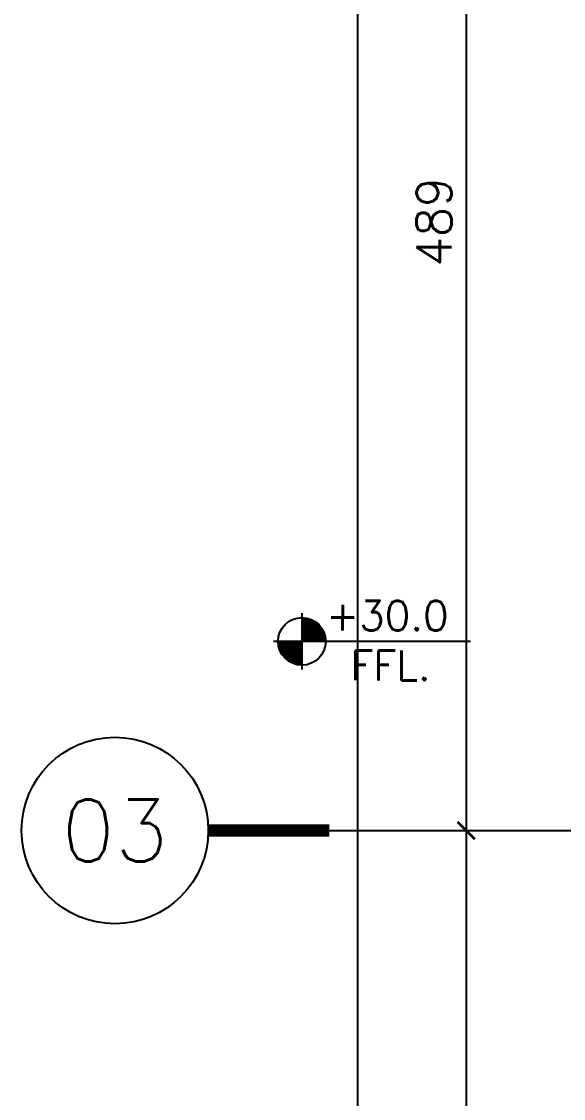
# Model space of a CAD drawing. Header units: centimetres. Extents: x -2093 to 2270, y -504 to 3084.
# Drawn here: x -2093.4 to -1875.7, y 2033.2 to 2466.2 of the extents above; entities that cross this region are included whole.
import ezdxf
from ezdxf.enums import TextEntityAlignment as Align

# ---------------------------------------------------------------- set-up
doc = ezdxf.new("R2010")
doc.units = ezdxf.units.CM
doc.header["$LTSCALE"] = 100
doc.header["$MEASUREMENT"] = 0
doc.linetypes.add('GRID$0$GRID$0$XREF GRID$0$GRIDS$0$CENTER', pattern=[2, 1.25, -0.25, 0.25, -0.25])
for name, color, linetype in [('GRID$0$DIM IN', 1, 'Continuous'), ('GRID$0$XREF GRID', 11, 'GRID$0$GRID$0$XREF GRID$0$GRIDS$0$CENTER'), ('LVL', 2, 'Continuous'), ('WALL-01', 7, 'Continuous')]:
    doc.layers.add(name, color=color, linetype=linetype)
doc.styles.add('02-Ground$0$ATTRIBUTE', font='ROMANS.shx')
doc.styles.add('GRID$0$GRID$0$XREF GRID$0$GRIDS$0$18', font='romans.shx', dxfattribs={"width": 0.85, "height": 15})
doc.styles.add('GRID$0$ROMANS', font='romans')
doc.styles.add('GRIDS$0$20', font='romans.shx')
doc.dimstyles.new('GRID$0$AS-17-100', dxfattribs={"dimtxt": 14, "dimasz": 7, "dimexe": 10, "dimexo": 25, "dimgap": 6, "dimtad": 1, "dimtoh": 1, "dimdec": 0, "dimdsep": 46, "dimtxsty": 'GRID$0$ROMANS', "dimblk1": 'GRID$0$_ARCHTICK', "dimblk2": 'GRID$0$_ARCHTICK', "dimsah": 1, "dimcen": 25, "dimdle": 10, "dimclrd": 1, "dimclre": 1, "dimclrt": 2, "dimadec": 0, "dimazin": 0, "dimtfac": 1, "dimtdec": 0, "dimtofl": 0, "dimtmove": 2, "dimatfit": 3, "dimldrblk": 'GRID$0$_ARCHTICK', "dimfxl": 1, "dimtolj": 1, "dimtzin": 0, "dimarcsym": 0})

# ---------------------------------------------------------------- blocks, each defined once
blk = doc.blocks.new('GRID$0$_ARCHTICK')
at = {"color": 0, "linetype": 'ByBlock', "const_width": 0.15}
blk.add_lwpolyline([(-0.5, -0.5), (0.5, 0.5)], dxfattribs=at)
blk = doc.blocks.new('*D425')
at = {"layer": 'Defpoints', "color": 0, "transparency": 16777216}
for p in [(-1887.83, 2630.32), (-1934.4, 2140.98), (-1914.76, 2140.98)]:
    blk.add_point(p, dxfattribs=at)
at = {"layer": 'GRID$0$DIM IN', "color": 1, "lineweight": -2, "transparency": 16777216}
for p, q in [((-1914.76, 2640.32), (-1914.76, 2130.98)), ((-1912.83, 2630.32), (-1924.76, 2630.32)), ((-1909.4, 2140.98), (-1904.76, 2140.98))]:
    blk.add_line(p, q, dxfattribs=at)
at = {"layer": 'GRID$0$DIM IN', "color": 1, "lineweight": -2, "transparency": 16777216, "xscale": 7, "yscale": 7, "zscale": 7}
for p, rotation in [((-1914.76, 2630.32), 90), ((-1914.76, 2140.98), 270)]:
    blk.add_blockref('GRID$0$_ARCHTICK', p, dxfattribs=dict(at, rotation=rotation))
at = {"layer": 'GRID$0$DIM IN', "color": 2, "transparency": 16777216, "insert": (-1927.76, 2385.65), "char_height": 14, "attachment_point": 5, "rotation": 90, "style": 'GRID$0$ROMANS'}
blk.add_mtext('\\A1;489', dxfattribs=at)
blk = doc.blocks.new('*D426')
at = {"layer": 'Defpoints', "color": 0, "transparency": 16777216}
for p in [(-1934.4, 2140.98), (-1934.4, 1438), (-1914.76, 1438)]:
    blk.add_point(p, dxfattribs=at)
at = {"layer": 'GRID$0$DIM IN', "color": 1, "lineweight": -2, "transparency": 16777216}
for p, q in [((-1914.76, 2150.98), (-1914.76, 1428)), ((-1909.4, 2140.98), (-1904.76, 2140.98)), ((-1909.4, 1438), (-1904.76, 1438))]:
    blk.add_line(p, q, dxfattribs=at)
at = {"layer": 'GRID$0$DIM IN', "color": 1, "lineweight": -2, "transparency": 16777216, "xscale": 7, "yscale": 7, "zscale": 7}
for p, rotation in [((-1914.76, 2140.98), 90), ((-1914.76, 1438), 270)]:
    blk.add_blockref('GRID$0$_ARCHTICK', p, dxfattribs=dict(at, rotation=rotation))
at = {"layer": 'GRID$0$DIM IN', "color": 2, "transparency": 16777216, "insert": (-1927.76, 1789.49), "char_height": 14, "attachment_point": 5, "rotation": 90, "style": 'GRID$0$ROMANS'}
blk.add_mtext('\\A1;703', dxfattribs=at)
blk = doc.blocks.new('*D428')
at = {"layer": 'Defpoints', "color": 0, "transparency": 16777216}
for p in [(-1992.02, 2696.16), (-1958.3, 2696.16), (-1992.02, 815.5)]:
    blk.add_point(p, dxfattribs=at)
at = {"layer": 'GRID$0$DIM IN', "color": 1, "lineweight": -2, "transparency": 16777216}
for p, q in [((-1958.3, 805.5), (-1958.3, 2706.16)), ((-1967.02, 2696.16), (-1948.3, 2696.16)), ((-1967.02, 815.5), (-1948.3, 815.5))]:
    blk.add_line(p, q, dxfattribs=at)
at = {"layer": 'GRID$0$DIM IN', "color": 1, "lineweight": -2, "transparency": 16777216, "xscale": 7, "yscale": 7, "zscale": 7}
for p, rotation in [((-1958.3, 2696.16), 90), ((-1958.3, 815.5), 270)]:
    blk.add_blockref('GRID$0$_ARCHTICK', p, dxfattribs=dict(at, rotation=rotation))
at = {"layer": 'GRID$0$DIM IN', "color": 2, "transparency": 16777216, "insert": (-1971.3, 1755.83), "char_height": 14, "attachment_point": 5, "rotation": 90, "style": 'GRID$0$ROMANS'}
blk.add_mtext('\\A1;1881', dxfattribs=at)
blk = doc.blocks.new('02-Ground$0$A$C4F2068BA')
for p, q in [((0.4, 0.6374), (0.4, 0.1626)), ((1.8156, 0.4), (0.1626, 0.4))]:
    blk.add_line(p, q)
at = {"color": 8, "const_width": 0.2}
for points in [[(0.4, 0.5, -0.414214), (0.5, 0.4, -0.414214)], [(0.4, 0.3, -0.414214), (0.3, 0.4, -0.414214)]]:
    blk.add_lwpolyline(points, format="xyb", dxfattribs=at)
blk.add_circle((0.4, 0.4), 0.2)
blk = doc.blocks.new('02-Ground$0$123')
at = {"ltscale": 0.1}
blk.add_blockref('02-Ground$0$A$C4F2068BA', (-0.4, -0.4), dxfattribs=at)
blk = doc.blocks.new('02-Ground$0$LEVEL- PLAN')
at = {"layer": 'LVL', "ltscale": 0.1}
blk.add_blockref('02-Ground$0$123', (0, 0), dxfattribs=at)
at = {"layer": 'LVL', "ltscale": 0.1, "style": '02-Ground$0$ATTRIBUTE', "width": 0.8, "flags": 4}
blk.add_attdef('%%P0.00', (0.2028, 0.0926), '', height=0.25, dxfattribs=at)
blk.add_attdef('LVL', text='', height=0.25, dxfattribs=at).set_placement((0.7451, -0.3271), align=Align.CENTER)
blk = doc.blocks.new('GRID')
at = {"layer": 'GRID$0$XREF GRID'}
blk.add_line((-1969.8, 2140.98), (-230.24, 2140.98), dxfattribs=at)
at = {"layer": 'GRID$0$XREF GRID', "color": 3, "linetype": 'Continuous', "const_width": 5}
blk.add_lwpolyline([(-1969.8, 2140.98), (-2018.36, 2140.98)], dxfattribs=at)
at = {"layer": 'GRID$0$XREF GRID', "color": 3, "linetype": 'Continuous'}
blk.add_circle((-2055.86, 2140.98), 37.5, dxfattribs=at)
at = {"layer": 'GRID$0$XREF GRID', "color": 4, "linetype": 'Continuous', "style": 'GRID$0$GRID$0$XREF GRID$0$GRIDS$0$18'}
blk.add_text('03', height=25, dxfattribs=at).set_placement((-2055.86, 2140.98), align=Align.MIDDLE)
at = {"layer": 'GRID$0$DIM IN'}
for base, p1, p2, picture, middle in [((-1958.3, 2696.16), (-1992.02, 815.5), (-1992.02, 2696.16), '*D428', (-1971.3, 1755.83)), ((-1914.76, 2140.98), (-1887.83, 2630.32), (-1934.4, 2140.98), '*D425', (-1927.76, 2385.65)), ((-1914.76, 1438), (-1934.4, 2140.98), (-1934.4, 1438), '*D426', (-1927.76, 1789.49))]:
    dim = blk.add_linear_dim(base=base, p1=p1, p2=p2, angle=90, dimstyle='GRID$0$AS-17-100', dxfattribs=at)
    dim.commit()
    dim.dimension.update_dxf_attribs({"geometry": picture, "text_midpoint": middle})

msp = doc.modelspace()

# ---------------------------------------------------------------- block references
at = {"layer": 'LVL'}
ref = msp.add_blockref('02-Ground$0$LEVEL- PLAN', (-1980.77, 2217.01), dxfattribs=dict(at, xscale=47.80922768457422, yscale=47.80922768457422, zscale=47.80922768457422, rotation=359.9470003599919))
ref.add_attrib('%%P0.00', '+30.0', (-1971.07, 2221.43), dxfattribs={"layer": '0', "ltscale": 0.1, "height": 11.952, "rotation": 359.947, "style": 'GRIDS$0$20'})
ref.add_attrib('LVL', 'FFL.', dxfattribs={"layer": '0', "ltscale": 0.1, "height": 11.952, "rotation": 359.947, "style": 'GRIDS$0$20'}).set_placement((-1945.16, 2201.34), align=Align.CENTER)
at = {"layer": 'WALL-01'}
msp.add_blockref('GRID', (0, 0), dxfattribs=at)

doc.saveas('drawing.dxf')
